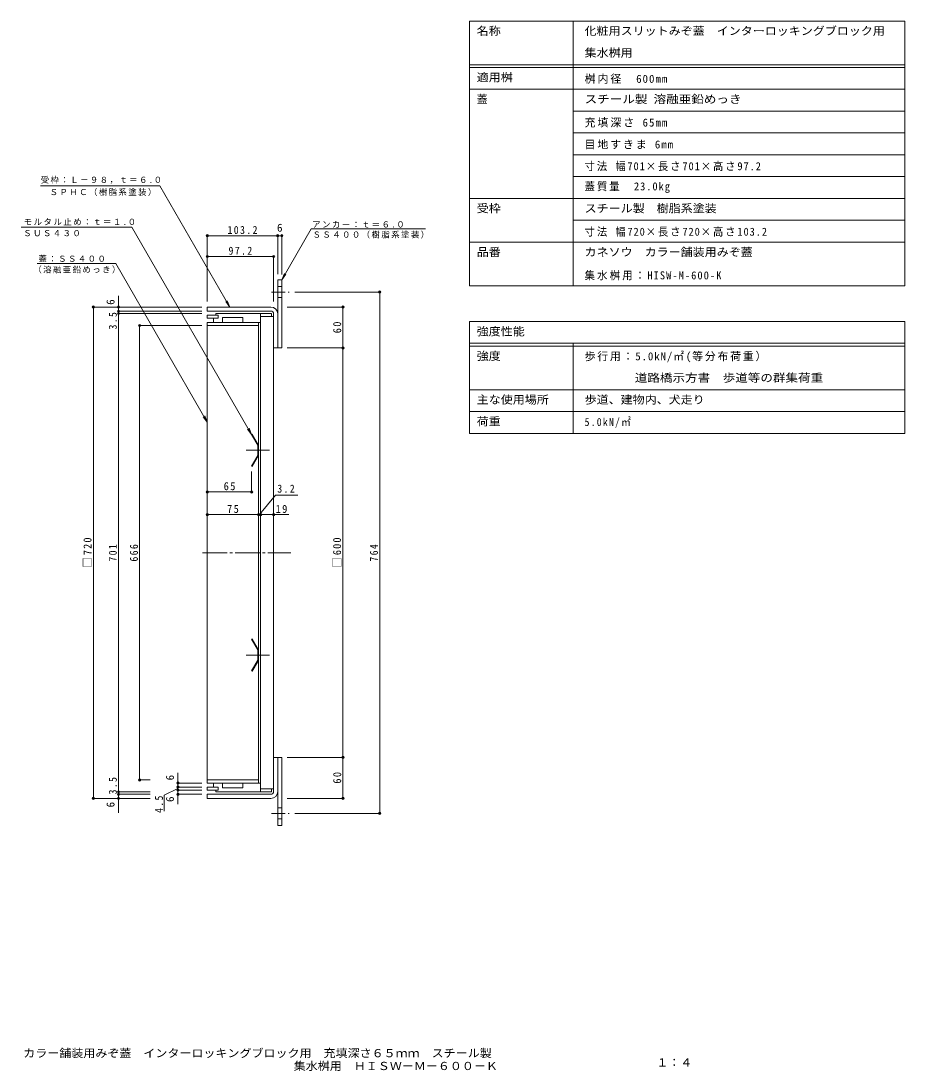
# Model space of a CAD drawing. Units: millimetres, scale not verified. Extents: x -1025 to 1117, y -778 to 761.
# Drawn here: x -178 to 1117, y -778 to 761 of the extents above; entities that cross this region are included whole.
import ezdxf
from ezdxf.enums import TextEntityAlignment as Align

# ---------------------------------------------------------------- set-up
doc = ezdxf.new("R2010")
doc.units = ezdxf.units.MM
doc.header["$LTSCALE"] = 4
doc.header["$PDMODE"] = 32
doc.header["$PDSIZE"] = 3.2
doc.linetypes.add('CHAIN1', pattern=[8, 5, -1, 1, -1])
doc.linetypes.add('CHAIN2', pattern=[12, 9, -1, 1, -1])
for name, color, linetype, lineweight in [('0-0_通り芯', 7, 'Continuous', 9), ('0-2_仕上', 3, 'Continuous', 9), ('0-3_建具', 4, 'Continuous', 9), ('0-4_その他', 7, 'Continuous', 9), ('0-5_寸法', 7, 'Continuous', 9), ('0-6_ハッチ', 2, 'Continuous', 9), ('0-A', 7, 'Continuous', 9), ('F-5_F-5ﾚｲﾔ', 2, 'Continuous', 9), ('F-F_F-Fﾚｲﾔ', 7, 'Continuous', 9)]:
    doc.layers.add(name, color=color, linetype=linetype, lineweight=lineweight)
doc.layers.add('F-4_F-4ﾚｲﾔ', color=2, linetype='Continuous')
doc.styles.add('ＭＳ ゴシック', font='')
doc.styles.get('ＭＳ ゴシック').set_extended_font_data('MS Gothic')

msp = doc.modelspace()

# ---------------------------------------------------------------- linework, layer by layer
at = {"layer": '0-0_通り芯'}
for p, q in [((110.729, 329.591), (94.729, 329.591)), ((94.729, 329.591), (94.729, 325.091)), ((110.729, 325.091), (94.729, 325.091)), ((110.729, 329.591), (110.729, 325.091)), ((172.929, 319.09), (94.729, 319.09)), ((94.729, 319.09), (94.729, -355.91)), ((169.729, 314.59), (94.729, 314.59)), ((169.729, -355.91), (169.729, 319.09)), ((169.729, -351.41), (94.729, -351.41)), ((172.929, -355.91), (94.729, -355.91)), ((110.729, -361.91), (94.729, -361.91)), ((94.729, -366.41), (94.729, -361.91)), ((110.729, -366.41), (94.729, -366.41)), ((110.729, -366.41), (110.729, -361.91))]:
    msp.add_line(p, q, dxfattribs=at)
at = {"layer": '0-0_通り芯', "linetype": 'CHAIN2'}
for p, q in [((185.729, 131.59), (151.729, 131.59)), ((87.65, -18.41), (217.036, -18.41)), ((185.729, -168.41), (151.729, -168.41))]:
    msp.add_line(p, q, dxfattribs=at)
at = {"layer": '0-2_仕上'}
for p, q in [((159.729, 154.679), (160.595, 155.179)), ((168.729, 139.09), (159.729, 154.679)), ((169.729, 139.358), (160.595, 155.179)), ((168.729, 124.09), (168.729, 139.09)), ((169.729, 123.822), (169.729, 139.358)), ((169.729, 123.822), (160.595, 108.002)), ((169.729, -160.642), (160.595, -144.821)), ((168.729, -160.91), (168.729, -175.91)), ((169.729, -160.642), (169.729, -176.178)), ((168.729, -175.91), (159.729, -191.498)), ((169.729, -176.178), (160.595, -191.998)), ((159.729, -191.498), (160.595, -191.998))]:
    msp.add_line(p, q, dxfattribs=at)
for points in [[(168.729, 124.09), (159.729, 108.502), (160.595, 108.002)], [(168.729, -160.91), (159.729, -145.321), (160.595, -144.821)]]:
    msp.add_lwpolyline(points, dxfattribs=at)
at = {"layer": '0-3_建具'}
for p, q in [((197.929, 381.59), (203.929, 381.59)), ((197.929, 281.59), (197.929, 381.59)), ((197.929, 371.59), (203.929, 371.59)), ((203.929, 281.59), (203.929, 381.59)), ((197.929, 355.59), (203.929, 355.59)), ((94.729, 335.59), (94.729, 341.59)), ((94.729, 341.59), (187.929, 341.59)), ((187.929, 335.59), (94.729, 335.59)), ((191.929, 281.59), (191.929, 331.59)), ((197.929, -318.41), (197.929, -418.41)), ((203.929, -318.41), (203.929, -418.41)), ((94.729, -372.41), (94.729, -378.41)), ((187.929, -372.41), (94.729, -372.41)), ((94.729, -378.41), (187.929, -378.41)), ((197.929, -392.41), (203.929, -392.41)), ((197.929, -408.41), (203.929, -408.41)), ((197.929, -418.41), (203.929, -418.41))]:
    msp.add_line(p, q, dxfattribs=at)
at = {"layer": '0-3_建具', "linetype": 'CHAIN1'}
for p, q in [((189.002, 363.59), (214.94, 363.59)), ((189.002, -400.41), (214.94, -400.41))]:
    msp.add_line(p, q, dxfattribs=at)
at = {"layer": '0-3_建具'}
for points in [[(191.929, 281.59), (197.929, 281.59), (203.929, 281.59)], [(191.929, -368.41), (191.929, -318.41), (197.929, -318.41), (203.929, -318.41)]]:
    msp.add_lwpolyline(points, dxfattribs=at)
for centre, radius, start, end in [((187.929, 331.59), 10, 0, 90), ((187.929, 331.59), 4, 0, 90), ((187.929, -368.41), 4, 270, 0), ((187.929, -368.41), 10, 270, 0)]:
    msp.add_arc(centre, radius, start, end, dxfattribs=at)
at = {"layer": '0-4_その他'}
for p, q in [((94.729, 447.228), (94.729, 349.59)), ((197.929, 447.228), (197.929, 389.59)), ((203.929, 447.228), (203.929, 389.34)), ((94.729, 446.028), (197.929, 446.028)), ((197.929, 446.028), (203.929, 446.028)), ((94.729, 415.649), (191.929, 415.649)), ((191.929, 416.849), (191.929, 349.59)), ((-35.338, 341.59), (-35.338, 358.078)), ((348.527, 363.59), (222.94, 363.59)), ((347.327, -400.41), (347.327, 363.59)), ((-73.419, 341.59), (86.729, 341.59)), ((-72.219, 341.59), (-72.219, -378.41)), ((-35.338, 335.59), (-35.338, 341.59)), ((294.667, 341.59), (211.929, 341.59)), ((293.467, 341.59), (293.467, 281.59)), ((-36.538, 335.59), (86.729, 335.59)), ((-36.538, 332.091), (86.729, 332.091)), ((-35.338, 332.091), (-35.338, 335.59)), ((-35.338, -368.91), (-35.338, 332.091)), ((-5.582, 314.59), (86.729, 314.59)), ((-4.382, 314.59), (-4.382, -351.41)), ((294.667, 281.59), (211.929, 281.59)), ((293.467, 281.59), (293.467, -318.41)), ((159.729, 69.422), (159.729, 100.502)), ((94.729, 70.622), (159.729, 70.622)), ((94.729, 37.318), (169.729, 37.318)), ((169.729, 37.318), (172.929, 37.318)), ((172.929, 37.318), (191.929, 37.318)), ((191.929, 37.318), (213.987, 37.318)), ((294.667, -318.41), (211.929, -318.41)), ((293.467, -318.41), (293.467, -378.41)), ((-5.582, -351.41), (10.975, -351.41)), ((51.76, -355.91), (51.76, -341.141)), ((-36.538, -368.91), (10.975, -368.91)), ((-35.338, -372.41), (-35.338, -368.91)), ((50.56, -355.91), (86.729, -355.91)), ((50.56, -361.91), (86.729, -361.91)), ((50.56, -366.41), (86.729, -366.41)), ((51.76, -361.91), (51.76, -355.91)), ((51.76, -366.41), (51.76, -361.91)), ((51.76, -372.41), (51.76, -366.41)), ((-73.419, -378.41), (10.975, -378.41)), ((-36.538, -372.41), (10.975, -372.41)), ((-35.338, -378.41), (-35.338, -372.41)), ((-35.338, -378.41), (-35.338, -399.563)), ((50.56, -372.41), (86.729, -372.41)), ((51.76, -372.41), (51.76, -386.684)), ((294.667, -378.41), (211.929, -378.41)), ((348.527, -400.41), (222.94, -400.41))]:
    msp.add_line(p, q, dxfattribs=at)
for points in [[(171.329, 37.318), (194.749, 66.031), (227.257, 66.031)], [(51.76, -364.16), (31.543, -373.58), (31.543, -397.41)]]:
    msp.add_lwpolyline(points, dxfattribs=at)
for p in [(94.729, 446.028), (197.929, 446.028), (203.929, 446.028), (94.729, 415.649), (191.929, 415.649), (347.327, 363.59), (-72.219, 341.59), (-35.338, 341.59), (293.467, 341.59), (-35.338, 335.59), (-35.338, 332.091), (-4.382, 314.59), (293.467, 281.59), (94.729, 70.622), (159.729, 70.622), (94.729, 37.318), (169.729, 37.318), (172.929, 37.318), (191.929, 37.318), (293.467, -318.41), (-4.382, -351.41), (-35.338, -368.91), (51.76, -355.91), (51.76, -361.91), (51.76, -366.41), (-72.219, -378.41), (-35.338, -372.41), (-35.338, -378.41), (51.76, -372.41), (293.467, -378.41), (347.327, -400.41)]:
    msp.add_point(p, dxfattribs=at)
at = {"layer": '0-5_寸法'}
for p, q in [((-149.456, 519.23), (25.327, 519.23)), ((25.327, 519.23), (127.887, 341.59)), ((-178.258, 458.642), (-15.764, 458.642)), ((-15.764, 458.642), (159.729, 154.679)), ((246.95, 456.105), (203.929, 381.59)), ((246.95, 456.105), (414.335, 456.105)), ((-154.719, 405.248), (-39.408, 405.248)), ((-39.408, 405.248), (94.729, 172.916)), ((203.929, 381.59), (207.756, 390.829)), ((203.929, 381.59), (210.016, 389.524)), ((127.887, 341.59), (121.8, 349.524)), ((127.887, 341.59), (124.06, 350.829)), ((94.729, 172.916), (88.641, 180.85)), ((94.729, 172.916), (90.902, 182.155)), ((159.729, 154.679), (153.641, 162.612)), ((159.729, 154.679), (155.902, 163.917))]:
    msp.add_line(p, q, dxfattribs=at)
at = {"layer": '0-6_ハッチ'}
for p, q in [((172.929, -368.91), (172.929, 332.091)), ((172.929, 332.091), (188.929, 332.091)), ((191.929, 327.59), (172.929, 327.59)), ((188.929, 332.091), (188.929, 327.59)), ((191.929, -364.41), (191.929, 327.59)), ((191.929, -364.41), (172.929, -364.41)), ((172.929, -368.91), (188.929, -368.91)), ((188.929, -368.91), (188.929, -364.41))]:
    msp.add_line(p, q, dxfattribs=at)
at = {"layer": '0-A'}
for p, q in [((103.729, 325.091), (103.729, 319.09)), ((107.229, 332.091), (107.229, 329.591)), ((172.929, 332.091), (107.229, 332.091)), ((116.929, 326.09), (116.929, 319.09)), ((146.929, 326.09), (116.929, 326.09)), ((146.929, 326.09), (146.929, 319.09)), ((172.929, 332.091), (172.929, 327.591)), ((103.729, -361.91), (103.729, -355.91)), ((107.229, -368.91), (107.229, -366.41)), ((172.929, -368.91), (107.229, -368.91)), ((116.929, -362.91), (116.929, -355.91)), ((146.929, -362.91), (116.929, -362.91)), ((146.929, -362.91), (146.929, -355.91)), ((172.929, -368.91), (172.929, -364.41))]:
    msp.add_line(p, q, dxfattribs=at)
at = {"layer": 'F-5_F-5ﾚｲﾔ', "color": 7}
msp.add_line((478.898, 220.395), (1117.126, 220.395), dxfattribs=at)
at = {"layer": 'F-F_F-Fﾚｲﾔ'}
for p, q in [((478.898, 760.716), (1117.126, 760.716)), ((478.898, 760.716), (478.898, 372.716)), ((631.093, 760.716), (631.093, 372.716)), ((1117.126, 760.716), (1117.126, 372.716)), ((478.898, 696.716), (1117.126, 696.716)), ((478.898, 692.716), (1117.126, 692.716)), ((478.898, 660.716), (1117.126, 660.716)), ((631.093, 628.716), (1117.126, 628.716)), ((631.093, 596.716), (1117.126, 596.716)), ((631.093, 564.716), (1117.126, 564.716)), ((631.093, 532.716), (1117.126, 532.716)), ((478.898, 500.716), (1117.126, 500.716)), ((631.093, 468.716), (1117.126, 468.716)), ((478.898, 436.716), (1117.126, 436.716)), ((478.898, 372.716), (1117.126, 372.716)), ((478.898, 320.395), (478.898, 156.395)), ((478.898, 320.395), (1117.126, 320.395)), ((1117.126, 320.395), (1117.126, 156.395)), ((478.898, 288.395), (1117.126, 288.395)), ((478.898, 284.395), (1117.126, 284.395)), ((631.093, 288.395), (631.093, 156.395)), ((478.898, 220.395), (1117.126, 220.395)), ((478.898, 188.395), (1117.126, 188.395)), ((478.898, 156.395), (1117.126, 156.395))]:
    msp.add_line(p, q, dxfattribs=at)

# ---------------------------------------------------------------- texts
at = {"layer": '0-4_その他', "color": 2, "style": 'ＭＳ ゴシック'}
msp.add_text('6', height=11.73, dxfattribs=at).set_placement((196.929, 448.428), align=Align.BOTTOM_LEFT)
for p in [(-37.738, 344.79), (49.36, -352.027), (-37.738, -391.615), (49.36, -383.69)]:
    msp.add_text('6', height=11.73, rotation=90, dxfattribs=at).set_placement(p, align=Align.BOTTOM_LEFT)
at = {"layer": '0-4_その他', "color": 2, "char_height": 11.73, "attachment_point": 7, "style": 'ＭＳ ゴシック'}
for s, insert in [('\\T1.28;\\W0.9;103.2', (124.329, 448.428)), ('\\T1.28;\\W0.9;97.2', (125.829, 418.049)), ('\\T1.27;\\W0.95;65', (118.729, 73.022)), ('\\T1.27;\\W0.9;3.2', (197.323, 69.41)), ('\\T1.27;\\W0.95;75', (123.729, 39.718)), ('\\T1.27;\\W0.95;19', (194.83, 39.718))]:
    msp.add_mtext(s, dxfattribs=dict(at, insert=insert))
at = {"layer": '0-4_その他', "color": 2, "char_height": 11.73, "attachment_point": 7, "rotation": 90, "style": 'ＭＳ ゴシック'}
for s, insert in [('\\T1.27;\\W0.9;3.5', (-37.738, 308.652)), ('\\T1.27;\\W0.95;60', (291.067, 303.09)), ('\\T1.21;\\W0.95;□720', (-74.619, -40.41)), ('\\T1.21;\\W0.95;□600', (291.067, -40.41)), ('\\T1.27;\\W0.9;701', (-37.738, -31.41)), ('\\T1.27;\\W0.9;666', (-6.782, -31.41)), ('\\T1.27;\\W0.9;764', (344.927, -31.41)), ('\\T1.27;\\W0.9;3.5', (-37.738, -372.64)), ('\\T1.27;\\W0.95;60', (291.067, -356.91)), ('\\T1.27;\\W0.9;4.5', (29.903, -399.79))]:
    msp.add_mtext(s, dxfattribs=dict(at, insert=insert))
at = {"layer": '0-5_寸法', "char_height": 8.798, "attachment_point": 7, "style": 'ＭＳ ゴシック'}
for s, insert in [('\\T1.17;受枠：Ｌ－９８，ｔ＝６.０', (-149.388, 522.19)), ('\\T1.17;ＳＰＨＣ（樹脂系塗装）', (-136.315, 504.412)), ('\\T1.18;モルタル止め：ｔ＝１.０', (-174.352, 461.347)), ('\\T1.18;アンカー：ｔ＝６.０', (248.342, 457.666)), ('\\T1.17;ＳＵＳ４３０', (-174.981, 445.225)), ('\\T1.17;ＳＳ４００（樹脂系塗装）', (248.932, 442.05)), ('\\T1.17;蓋：ＳＳ４００', (-152.674, 407.333)), ('\\T1.17;（溶融亜鉛めっき）', (-160.233, 390.829))]:
    msp.add_mtext(s, dxfattribs=dict(at, insert=insert))
at = {"layer": 'F-4_F-4ﾚｲﾔ', "style": 'ＭＳ ゴシック', "width": 1.1}
for s, p in [('カラー舗装用みぞ蓋\u3000インターロッキングブロック用\u3000充填深さ６５ｍｍ\u3000スチール製', (-174.903, -761.267)), ('集水桝用\u3000ＨＩＳＷ－Ｍ－６００－Ｋ', (221.382, -780.096))]:
    msp.add_text(s, height=11.73, dxfattribs=at).set_placement(p, align=Align.BOTTOM_LEFT)
at = {"layer": 'F-5_F-5ﾚｲﾔ', "style": 'ＭＳ ゴシック'}
for s, width, p in [('化粧用スリットみぞ蓋\u3000インターロッキングブロック用', 1.1, (647.627, 736.716)), ('集水桝用', 1.1, (647.627, 704.716)), ('スチール製 溶融亜鉛めっき', 1.15, (647.627, 636.716)), ('１：４', 1.1, (752.622, -774.921))]:
    msp.add_text(s, height=11.73, dxfattribs=dict(at, width=width)).set_placement(p, align=Align.BOTTOM_LEFT)
at = {"layer": 'F-5_F-5ﾚｲﾔ', "char_height": 11.73, "attachment_point": 7, "style": 'ＭＳ ゴシック'}
for s, insert in [('\\T1.18;桝内径\u3000600mm', (647.627, 668.716)), ('\\T1.18;充填深さ\\~65mm', (647.627, 604.716)), ('\\T1.17;目地すきま\\~6mm', (647.627, 572.716))]:
    msp.add_mtext(s, dxfattribs=dict(at, insert=insert))
at = {"layer": 'F-F_F-Fﾚｲﾔ', "color": 2, "style": 'ＭＳ ゴシック'}
for s, width, p in [('名称', 1.1, (489.545, 736.716)), ('適用桝', 1.1, (489.545, 668.716)), ('受枠', 1.1, (489.545, 476.716)), ('スチール製\u3000樹脂系塗装', 1.1, (647.627, 476.716)), ('品番', 1.1, (489.545, 412.716)), ('カネソウ\u3000カラー舗装用みぞ蓋', 1.1, (647.627, 412.716)), ('強度性能', 1.1, (489.545, 296.395)), ('強度', 1.1, (489.545, 260.395)), ('\u3000 \u3000 \u3000道路橋示方書\u3000歩道等の群集荷重', 1.15, (647.627, 228.395)), ('主な使用場所', 1.1, (489.545, 196.395)), ('歩道、建物内、犬走り', 1.1, (647.627, 196.395)), ('荷重', 1.1, (489.545, 164.395))]:
    msp.add_text(s, height=11.73, dxfattribs=dict(at, width=width)).set_placement(p, align=Align.BOTTOM_LEFT)
msp.add_text('蓋', height=11.73, dxfattribs=at).set_placement((489.545, 636.716), align=Align.BOTTOM_LEFT)
at = {"layer": 'F-F_F-Fﾚｲﾔ', "color": 2, "char_height": 11.73, "attachment_point": 7, "style": 'ＭＳ ゴシック'}
for s, insert in [('\\T1.18;\\W0.95;寸法\\~幅701×長さ701×高さ97.2', (647.627, 540.716)), ('\\T1.19;\\W0.95;蓋質量\u300023.0kg', (647.627, 508.716)), ('\\T1.18;\\W0.95;寸法\\~幅720×長さ720×高さ103.2', (647.627, 444.716)), ('\\T1.21;\\W0.95;集水桝用：HISW-M-600-K', (647.627, 380.716)), ('\\T1.16;歩行用：5.0kN/㎡(等分布荷重）', (647.627, 260.395)), ('\\T1.24;\\W0.9;5.0kN/㎡', (647.627, 164.395))]:
    msp.add_mtext(s, dxfattribs=dict(at, insert=insert))

doc.saveas('drawing.dxf')
